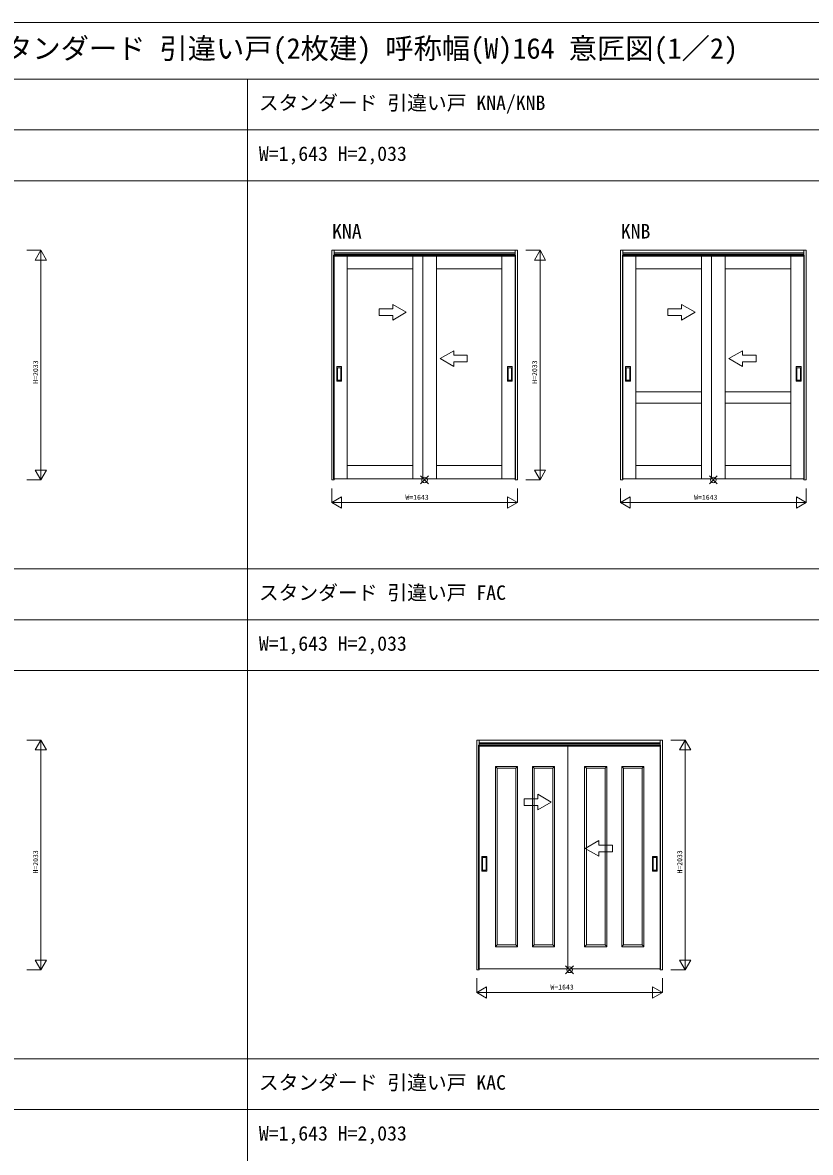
# Model space of a CAD drawing. Units: millimetres, scale not verified. Extents: x -14341 to 14341, y -10000 to 10000.
# Drawn here: x -4932 to 2040, y 1 to 10000 of the extents above; entities that cross this region are included whole.
import ezdxf
from ezdxf.enums import TextEntityAlignment as Align

# ---------------------------------------------------------------- set-up
doc = ezdxf.new("R2010")
doc.units = ezdxf.units.MM
doc.header["$LTSCALE"] = 50
doc.layers.add('0-0_0', color=7, linetype='Continuous')
for name, color, linetype, lineweight in [('0-1_YKK_F1', 7, 'Continuous', 18), ('0-2_YKK_A1', 4, 'Continuous', 18), ('0-3_YKK_N1', 2, 'Continuous', 18), ('0-6_YKK_IN', 1, 'Continuous', 18)]:
    doc.layers.add(name, color=color, linetype=linetype, lineweight=lineweight)
doc.styles.add('ＭＳ ゴシック', font='')
doc.styles.get('ＭＳ ゴシック').set_extended_font_data('MS Gothic')

msp = doc.modelspace()

# ---------------------------------------------------------------- linework, layer by layer
at = {"layer": '0-1_YKK_F1'}
for p, q in [((-14340.51, 10000), (14340.51, 10000)), ((-14340.51, 9500), (14159.49, 9500)), ((-2940.51, -10000), (-2940.51, 9500)), ((-14340.51, 9050), (14159.49, 9050)), ((-14340.51, 8600), (14159.49, 8600)), ((-14340.51, 5165), (14159.49, 5165)), ((-14340.51, 4715), (14159.49, 4715)), ((-14340.51, 4265), (14159.49, 4265)), ((-14340.51, 830), (14159.49, 830)), ((-14340.51, 380), (14159.49, 380))]:
    msp.add_line(p, q, dxfattribs=at)
at = {"layer": '0-2_YKK_A1'}
for p, q in [((-2175.6, 7961.5), (-572.6, 7961.5)), ((-2175.6, 7951.7), (-572.6, 7951.7)), ((-2175.6, 7931.5), (-572.6, 7931.5)), ((-576.6, 7985.5), (-2171.6, 7985.5)), ((-572.6, 7985.5), (-572.6, 5952.5)), ((379.82, 7961.5), (1982.82, 7961.5)), ((379.82, 7951.7), (1982.82, 7951.7)), ((379.82, 7931.5), (1982.82, 7931.5)), ((1978.82, 7985.5), (383.82, 7985.5)), ((1982.82, 7985.5), (1982.82, 5952.5)), ((-1536.1, 7436.4), (-1656.1, 7505.68)), ((-1656.1, 7466.4), (-1656.1, 7505.68)), ((1019.32, 7436.4), (899.32, 7505.68)), ((899.32, 7466.4), (899.32, 7505.68)), ((-1536.1, 7436.4), (-1656.1, 7367.12)), ((-1656.1, 7367.12), (-1656.1, 7406.4)), ((1019.32, 7436.4), (899.32, 7367.12)), ((899.32, 7367.12), (899.32, 7406.4)), ((-1236.11, 7026.5), (-1116.11, 7095.78)), ((-1236.11, 7026.5), (-1116.11, 6957.22)), ((-1116.11, 7056.5), (-1116.11, 7095.78)), ((1319.32, 7026.5), (1439.32, 7095.78)), ((1319.32, 7026.5), (1439.32, 6957.22)), ((1439.32, 7056.5), (1439.32, 7095.78)), ((-2150.1, 6826.5), (-2150.1, 6954.5)), ((-2109.1, 6955.5), (-2149.1, 6955.5)), ((-2144.1, 6836.5), (-2144.1, 6944.5)), ((-2143.1, 6945.5), (-2115.1, 6945.5)), ((-2114.1, 6944.5), (-2114.1, 6836.5)), ((-2108.1, 6826.5), (-2108.1, 6954.5)), ((-1116.11, 6957.22), (-1116.11, 6996.5)), ((-640.1, 6826.5), (-640.1, 6954.5)), ((-639.1, 6955.5), (-599.1, 6955.5)), ((-634.1, 6944.5), (-634.1, 6836.5)), ((-605.1, 6945.5), (-633.1, 6945.5)), ((-604.1, 6836.5), (-604.1, 6944.5)), ((-598.1, 6826.5), (-598.1, 6954.5)), ((405.32, 6826.5), (405.32, 6954.5)), ((446.32, 6955.5), (406.32, 6955.5)), ((411.32, 6836.5), (411.32, 6944.5)), ((412.32, 6945.5), (440.32, 6945.5)), ((441.32, 6944.5), (441.32, 6836.5)), ((447.32, 6826.5), (447.32, 6954.5)), ((1439.32, 6957.22), (1439.32, 6996.5)), ((1915.32, 6826.5), (1915.32, 6954.5)), ((1916.32, 6955.5), (1956.32, 6955.5)), ((1921.32, 6944.5), (1921.32, 6836.5)), ((1950.32, 6945.5), (1922.32, 6945.5)), ((1951.32, 6836.5), (1951.32, 6944.5)), ((1957.32, 6826.5), (1957.32, 6954.5)), ((-2109.1, 6825.5), (-2149.1, 6825.5)), ((-2115.1, 6835.5), (-2143.1, 6835.5)), ((-639.1, 6825.5), (-599.1, 6825.5)), ((-633.1, 6835.5), (-605.1, 6835.5)), ((446.32, 6825.5), (406.32, 6825.5)), ((440.32, 6835.5), (412.32, 6835.5)), ((1916.32, 6825.5), (1956.32, 6825.5)), ((1922.32, 6835.5), (1950.32, 6835.5)), ((1076.32, 6731.5), (496.32, 6731.5)), ((1866.32, 6731.5), (1286.32, 6731.5)), ((496.32, 6631.5), (1076.32, 6631.5)), ((1286.32, 6631.5), (1866.32, 6631.5)), ((-1479.1, 5961.5), (-1389.1, 5961.5)), ((1076.32, 5961.5), (1166.32, 5961.5)), ((-895.51, 3606.5), (-105.51, 3606.5)), ((-895.51, 1626.5), (-895.51, 3606.5)), ((-895.51, 3600.5), (-895.51, 1626.5)), ((-892.01, 3626.5), (710.99, 3626.5)), ((-892.01, 3616.7), (710.99, 3616.7)), ((706.99, 3650.5), (-888.01, 3650.5)), ((-105.51, 1626.5), (-105.51, 3606.5)), ((-105.51, 3600.5), (-105.51, 1626.5)), ((710.99, 3650.5), (710.99, 1617.5)), ((-892.01, 3596.5), (710.99, 3596.5)), ((-747.61, 3418), (-747.61, 1822)), ((-551.21, 3418), (-747.61, 3418)), ((-731.61, 3402), (-747.61, 3418)), ((-731.61, 3402), (-731.61, 1838)), ((-567.21, 3402), (-731.61, 3402)), ((-567.21, 3402), (-551.21, 3418)), ((-419.81, 3418), (-419.81, 1822)), ((-223.41, 3418), (-419.81, 3418)), ((-403.81, 3402), (-419.81, 3418)), ((-403.81, 3402), (-403.81, 1838)), ((-239.41, 3402), (-403.81, 3402)), ((-239.41, 3402), (-223.41, 3418)), ((42.39, 3418), (42.39, 1822)), ((238.79, 3418), (42.39, 3418)), ((58.39, 3402), (42.39, 3418)), ((58.39, 3402), (58.39, 1838)), ((222.79, 3402), (58.39, 3402)), ((222.79, 3402), (238.79, 3418)), ((370.19, 3418), (370.19, 1822)), ((566.59, 3418), (370.19, 3418)), ((386.19, 3402), (370.19, 3418)), ((386.19, 3402), (386.19, 1838)), ((550.59, 3402), (386.19, 3402)), ((550.59, 3402), (566.59, 3418)), ((-252.51, 3101.4), (-372.51, 3170.68)), ((-372.51, 3131.4), (-372.51, 3170.68)), ((-252.51, 3101.4), (-372.51, 3032.12)), ((-372.51, 3032.12), (-372.51, 3071.4)), ((47.49, 2691.5), (167.49, 2760.78)), ((167.49, 2721.5), (167.49, 2760.78)), ((-866.51, 2491.5), (-866.51, 2619.5)), ((-825.51, 2620.5), (-865.51, 2620.5)), ((-860.51, 2501.5), (-860.51, 2609.5)), ((-859.51, 2610.5), (-831.51, 2610.5)), ((-830.51, 2609.5), (-830.51, 2501.5)), ((-824.51, 2491.5), (-824.51, 2619.5)), ((47.49, 2691.5), (167.49, 2622.22)), ((167.49, 2622.22), (167.49, 2661.5)), ((643.49, 2491.5), (643.49, 2619.5)), ((644.49, 2620.5), (684.49, 2620.5)), ((649.49, 2609.5), (649.49, 2501.5)), ((678.49, 2610.5), (650.49, 2610.5)), ((679.49, 2501.5), (679.49, 2609.5)), ((685.49, 2491.5), (685.49, 2619.5)), ((-831.51, 2500.5), (-859.51, 2500.5)), ((650.49, 2500.5), (678.49, 2500.5)), ((-825.51, 2490.5), (-865.51, 2490.5)), ((644.49, 2490.5), (684.49, 2490.5)), ((-731.61, 1838), (-747.61, 1822)), ((-567.21, 1838), (-551.21, 1822)), ((-403.81, 1838), (-419.81, 1822)), ((-239.41, 1838), (-223.41, 1822)), ((58.39, 1838), (42.39, 1822)), ((222.79, 1838), (238.79, 1822)), ((386.19, 1838), (370.19, 1822)), ((550.59, 1838), (566.59, 1822)), ((-105.51, 1626.5), (-895.51, 1626.5)), ((714.49, 1626.5), (-105.51, 1626.5))]:
    msp.add_line(p, q, dxfattribs=at)
for points in [[(-2195.6, 5952.5), (-2175.6, 5952.5), (-2175.6, 7985.5)], [(-2171.6, 7985.5), (-2195.6, 7985.5), (-2195.6, 5952.5)], [(-1389.1, 7941.5), (-1479.1, 7941.5), (-1479.1, 5961.5)], [(-572.6, 5952.5), (-552.6, 5952.5), (-552.6, 7985.5), (-576.6, 7985.5)], [(359.82, 5952.5), (379.82, 5952.5), (379.82, 7985.5)], [(383.82, 7985.5), (359.82, 7985.5), (359.82, 5952.5)], [(1166.32, 7941.5), (1076.32, 7941.5), (1076.32, 5961.5)], [(1982.82, 5952.5), (2002.82, 5952.5), (2002.82, 7985.5), (1978.82, 7985.5)], [(-1656.1, 7466.4), (-1776.1, 7466.4), (-1776.1, 7406.4), (-1656.1, 7406.4)], [(899.32, 7466.4), (779.32, 7466.4), (779.32, 7406.4), (899.32, 7406.4)], [(-1116.11, 7056.5), (-996.11, 7056.5), (-996.11, 6996.5), (-1116.11, 6996.5)], [(1439.32, 7056.5), (1559.32, 7056.5), (1559.32, 6996.5), (1439.32, 6996.5)], [(-912.01, 1617.5), (-892.01, 1617.5), (-892.01, 3650.5)], [(-888.01, 3650.5), (-912.01, 3650.5), (-912.01, 1617.5)], [(-105.51, 3606.5), (714.49, 3606.5), (714.49, 1626.5)], [(710.99, 1617.5), (730.99, 1617.5), (730.99, 3650.5), (706.99, 3650.5)], [(-747.61, 1822), (-551.21, 1822), (-551.21, 3418)], [(-731.61, 1838), (-567.21, 1838), (-567.21, 3402)], [(-419.81, 1822), (-223.41, 1822), (-223.41, 3418)], [(-403.81, 1838), (-239.41, 1838), (-239.41, 3402)], [(42.39, 1822), (238.79, 1822), (238.79, 3418)], [(58.39, 1838), (222.79, 1838), (222.79, 3402)], [(370.19, 1822), (566.59, 1822), (566.59, 3418)], [(386.19, 1838), (550.59, 1838), (550.59, 3402)], [(-372.51, 3131.4), (-492.51, 3131.4), (-492.51, 3071.4), (-372.51, 3071.4)], [(167.49, 2721.5), (287.49, 2721.5), (287.49, 2661.5), (167.49, 2661.5)]]:
    msp.add_lwpolyline(points, dxfattribs=at)
for points in [[(-2179.1, 5961.5), (-2059.1, 5961.5), (-2059.1, 7941.5), (-2179.1, 7941.5)], [(-2059.1, 7821.5), (-1479.1, 7821.5), (-1479.1, 7941.5), (-2059.1, 7941.5)], [(-1389.1, 5961.5), (-1269.1, 5961.5), (-1269.1, 7941.5), (-1389.1, 7941.5)], [(-1269.1, 7821.5), (-689.1, 7821.5), (-689.1, 7941.5), (-1269.1, 7941.5)], [(-689.1, 5961.5), (-569.1, 5961.5), (-569.1, 7941.5), (-689.1, 7941.5)], [(376.32, 5961.5), (496.32, 5961.5), (496.32, 7941.5), (376.32, 7941.5)], [(496.32, 7821.5), (1076.32, 7821.5), (1076.32, 7941.5), (496.32, 7941.5)], [(1166.32, 5961.5), (1286.32, 5961.5), (1286.32, 7941.5), (1166.32, 7941.5)], [(1286.32, 7821.5), (1866.32, 7821.5), (1866.32, 7941.5), (1286.32, 7941.5)], [(1866.32, 5961.5), (1986.32, 5961.5), (1986.32, 7941.5), (1866.32, 7941.5)], [(-2059.1, 5961.5), (-1479.1, 5961.5), (-1479.1, 6081.5), (-2059.1, 6081.5)], [(-1269.1, 5961.5), (-689.1, 5961.5), (-689.1, 6081.5), (-1269.1, 6081.5)], [(496.32, 5961.5), (1076.32, 5961.5), (1076.32, 6081.5), (496.32, 6081.5)], [(1286.32, 5961.5), (1866.32, 5961.5), (1866.32, 6081.5), (1286.32, 6081.5)]]:
    msp.add_lwpolyline(points, close=True, dxfattribs=at)
for centre, start, end in [((-2149.1, 6954.5), 90, 180), ((-2143.1, 6944.5), 90, 180), ((-2115.1, 6944.5), 0, 90), ((-2109.1, 6954.5), 0, 90), ((-639.1, 6954.5), 90, 180), ((-633.1, 6944.5), 90, 180), ((-605.1, 6944.5), 360, 90), ((-599.1, 6954.5), 0, 90), ((406.32, 6954.5), 90, 180), ((412.32, 6944.5), 90, 180), ((440.32, 6944.5), 0, 90), ((446.32, 6954.5), 0, 90), ((1916.32, 6954.5), 90, 180), ((1922.32, 6944.5), 90, 180), ((1950.32, 6944.5), 360, 90), ((1956.32, 6954.5), 0, 90), ((-2149.1, 6826.5), 180, 270), ((-2143.1, 6836.5), 180, 270), ((-2115.1, 6836.5), 270, 0), ((-2109.1, 6826.5), 270, 0), ((-639.1, 6826.5), 180, 270), ((-633.1, 6836.5), 180, 270), ((-605.1, 6836.5), 270, 360), ((-599.1, 6826.5), 270, 0), ((406.32, 6826.5), 180, 270), ((412.32, 6836.5), 180, 270), ((440.32, 6836.5), 270, 0), ((446.32, 6826.5), 270, 0), ((1916.32, 6826.5), 180, 270), ((1922.32, 6836.5), 180, 270), ((1950.32, 6836.5), 270, 360), ((1956.32, 6826.5), 270, 0), ((-865.51, 2619.5), 90, 180), ((-859.51, 2609.5), 90, 180), ((-831.51, 2609.5), 0, 90), ((-825.51, 2619.5), 0, 90), ((644.49, 2619.5), 90, 180), ((650.49, 2609.5), 90, 180), ((678.49, 2609.5), 360, 90), ((684.49, 2619.5), 0, 90), ((-859.51, 2501.5), 180, 270), ((-831.51, 2501.5), 270, 0), ((650.49, 2501.5), 180, 270), ((678.49, 2501.5), 270, 360), ((-865.51, 2491.5), 180, 270), ((-825.51, 2491.5), 270, 0), ((644.49, 2491.5), 180, 270), ((684.49, 2491.5), 270, 0)]:
    msp.add_arc(centre, 1, start, end, dxfattribs=at)
at = {"layer": '0-3_YKK_N1'}
for p, q in [((-4894.01, 7985.5), (-4769.01, 7985.5)), ((-4819.01, 7898.9), (-4719.01, 7898.9)), ((-4769.01, 7985.5), (-4769.01, 5952.5)), ((-477.6, 7985.5), (-352.6, 7985.5)), ((-402.6, 7898.9), (-302.6, 7898.9)), ((-352.6, 7985.5), (-352.6, 5952.5)), ((-4819.01, 6039.1), (-4719.01, 6039.1)), ((-402.6, 6039.1), (-302.6, 6039.1)), ((-4894.01, 5952.5), (-4769.01, 5952.5)), ((-477.6, 5952.5), (-352.6, 5952.5)), ((-2195.6, 5752.5), (-2109, 5802.5)), ((-2109, 5802.5), (-2109, 5702.5)), ((-639.21, 5802.5), (-552.6, 5752.5)), ((-552.6, 5877.5), (-552.6, 5752.5)), ((359.82, 5752.5), (446.42, 5802.5)), ((446.42, 5802.5), (446.42, 5702.5)), ((1916.22, 5802.5), (2002.82, 5752.5)), ((2002.82, 5877.5), (2002.82, 5752.5)), ((-2195.6, 5752.5), (-2109, 5702.5)), ((359.82, 5752.5), (446.42, 5702.5)), ((-4894.01, 3650.5), (-4769.01, 3650.5)), ((-4769.01, 3650.5), (-4769.01, 1617.5)), ((805.99, 3650.5), (930.99, 3650.5)), ((930.99, 3650.5), (930.99, 1617.5)), ((-4819.01, 3563.9), (-4719.01, 3563.9)), ((880.99, 3563.9), (980.99, 3563.9)), ((-4819.01, 1704.1), (-4719.01, 1704.1)), ((880.99, 1704.1), (980.99, 1704.1)), ((-4894.01, 1617.5), (-4769.01, 1617.5)), ((805.99, 1617.5), (930.99, 1617.5)), ((730.99, 1542.5), (730.99, 1417.5)), ((-912.01, 1417.5), (-825.41, 1467.5)), ((-912.01, 1417.5), (-825.41, 1367.5)), ((-825.41, 1467.5), (-825.41, 1367.5)), ((644.39, 1467.5), (730.99, 1417.5))]:
    msp.add_line(p, q, dxfattribs=at)
for points in [[(-4819.01, 7898.9), (-4769.01, 7985.5), (-4719.01, 7898.9)], [(-402.6, 7898.9), (-352.6, 7985.5), (-302.6, 7898.9)], [(-4819.01, 6039.1), (-4769.01, 5952.5), (-4719.01, 6039.1)], [(-402.6, 6039.1), (-352.6, 5952.5), (-302.6, 6039.1)], [(-2195.6, 5877.5), (-2195.6, 5752.5), (-552.6, 5752.5)], [(-639.21, 5802.5), (-639.21, 5702.5), (-552.6, 5752.5)], [(359.82, 5877.5), (359.82, 5752.5), (2002.82, 5752.5)], [(1916.22, 5802.5), (1916.22, 5702.5), (2002.82, 5752.5)], [(-4819.01, 3563.9), (-4769.01, 3650.5), (-4719.01, 3563.9)], [(880.99, 3563.9), (930.99, 3650.5), (980.99, 3563.9)], [(-4819.01, 1704.1), (-4769.01, 1617.5), (-4719.01, 1704.1)], [(880.99, 1704.1), (930.99, 1617.5), (980.99, 1704.1)], [(-912.01, 1542.5), (-912.01, 1417.5), (730.99, 1417.5)], [(644.39, 1467.5), (644.39, 1367.5), (730.99, 1417.5)]]:
    msp.add_lwpolyline(points, dxfattribs=at)
at = {"layer": '0-6_YKK_IN'}
for p, q in [((-1409.46, 5917.14), (-1338.75, 5987.86)), ((-1409.46, 5987.86), (-1338.75, 5917.14)), ((1145.96, 5917.14), (1216.67, 5987.86)), ((1145.96, 5987.86), (1216.67, 5917.14)), ((-125.86, 1582.14), (-55.15, 1652.86)), ((-125.86, 1652.86), (-55.15, 1582.14))]:
    msp.add_line(p, q, dxfattribs=at)
for centre in [(-1374.1, 5952.5), (1181.32, 5952.5), (-90.51, 1617.5)]:
    msp.add_circle(centre, 25, dxfattribs=at)

# ---------------------------------------------------------------- texts
at = {"layer": '0-0_0', "style": 'ＭＳ ゴシック'}
for s, height, p in [('BWHCH01  木質インテリア建材 Smayell(スマエル) 室内引戸 上吊りタイプ スタンダード 引違い戸(2枚建) 呼称幅(W)164 意匠図(1／2)', 183.3, (-13838.51, 9625)), ('スタンダード 引違い戸 KNA/KNB', 128.3, (-2840.51, 9187.5)), ('W=1,643 H=2,033', 128.3, (-2840.51, 8737.5)), ('KNA', 128.3, (-2192.7, 8050.75)), ('KNB', 128.3, (362.47, 8050.75)), ('スタンダード 引違い戸 FAC', 128.3, (-2840.51, 4852.5)), ('W=1,643 H=2,033', 128.3, (-2840.51, 4402.5)), ('スタンダード 引違い戸 KAC', 128.3, (-2840.51, 517.5)), ('W=1,643 H=2,033', 128.3, (-2840.51, 67.5))]:
    msp.add_text(s, height=height, dxfattribs=at).set_placement(p, align=Align.BOTTOM_LEFT)
at = {"layer": '0-3_YKK_N1', "color": 7, "style": 'ＭＳ ゴシック'}
for p in [(-4781.01, 6804), (-364.6, 6804), (-4781.01, 2469), (918.99, 2469)]:
    msp.add_text('H=2033', height=43.99, rotation=90, dxfattribs=at).set_placement(p, align=Align.BOTTOM_LEFT)
for p in [(-1544.1, 5764.5), (1011.32, 5764.5), (-260.51, 1429.5)]:
    msp.add_text('W=1643', height=43.99, dxfattribs=at).set_placement(p, align=Align.BOTTOM_LEFT)

doc.saveas('drawing.dxf')
